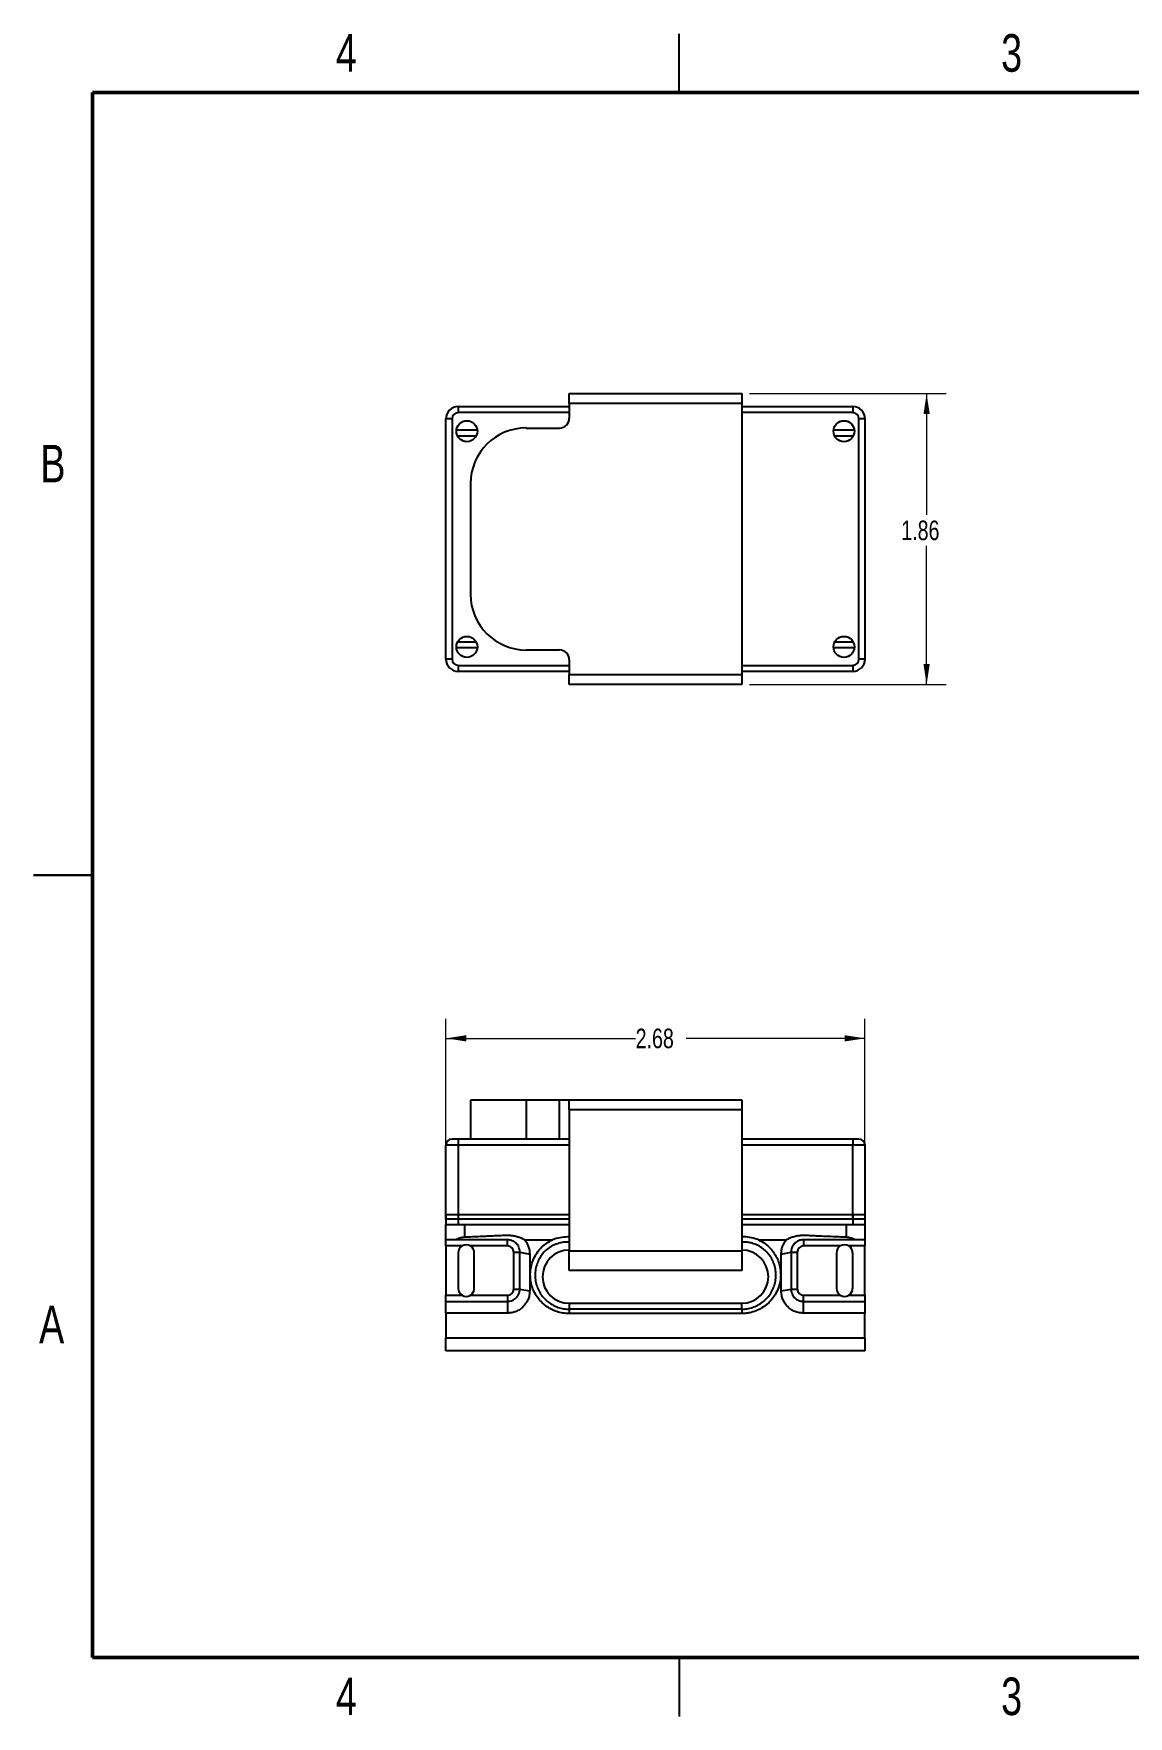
# Model space of a CAD drawing. Header units: inches. Extents: x 0.1 to 16.9, y 0.1 to 10.9.
# Drawn here: x 0.12 to 7.12, y 0.12 to 10.88 of the extents above; entities that cross this region are included whole.
import ezdxf

# ---------------------------------------------------------------- set-up
doc = ezdxf.new("R2010")
doc.units = ezdxf.units.IN
doc.header["$MEASUREMENT"] = 0
doc.styles.add('SLDTEXTSTYLE0', font='TXT', dxfattribs={"width": 0.75})
doc.dimstyles.new('SLDDIMSTYLE2', dxfattribs={"dimtxt": 0.125, "dimasz": 0.13, "dimexe": 0, "dimexo": 0.0625, "dimgap": 0.03125, "dimtad": 0, "dimtih": 1, "dimtoh": 1, "dimrnd": 1e-09, "dimzin": 12, "dimdsep": 46, "dimtxsty": 'SLDTEXTSTYLE0', "dimsah": 1, "dimcen": 0.09, "dimadec": 0, "dimazin": 3, "dimtfac": 1, "dimtofl": 0, "dimtmove": 0, "dimatfit": 3, "dimfxl": 1, "dimfrac": 2, "dimtolj": 1, "dimtzin": 12, "dimarcsym": 0})

# ---------------------------------------------------------------- blocks, each defined once
blk = doc.blocks.new('_D')
at = {"color": 7, "linetype": 'Continuous', "lineweight": 18}
for p, q in [((2.759, 3.22), (2.759, 4.582)), ((5.436, 3.22), (5.436, 4.582)), ((2.759, 4.457), (3.971, 4.457)), ((5.436, 4.457), (4.294, 4.457))]:
    blk.add_line(p, q, dxfattribs=at)
for points in [[(2.759, 4.457), (2.889, 4.437), (2.889, 4.477)], [(5.436, 4.457), (5.306, 4.477), (5.306, 4.437)]]:
    blk.add_solid(points, dxfattribs=at)
at = {"color": 7, "linetype": 'Continuous', "lineweight": 18, "insert": (3.971, 4.519), "char_height": 0.125, "attachment_point": 1, "style": 'SLDTEXTSTYLE0'}
blk.add_mtext('2.68', dxfattribs=at)
blk = doc.blocks.new('_D_1')
at = {"color": 7, "linetype": 'Continuous', "lineweight": 18}
for p, q in [((4.699, 8.576), (5.955, 8.576)), ((5.83, 8.576), (5.83, 7.802)), ((5.83, 6.718), (5.83, 7.604)), ((4.699, 6.718), (5.955, 6.718))]:
    blk.add_line(p, q, dxfattribs=at)
for points in [[(5.83, 8.576), (5.81, 8.446), (5.85, 8.446)], [(5.83, 6.718), (5.85, 6.848), (5.81, 6.848)]]:
    blk.add_solid(points, dxfattribs=at)
at = {"color": 7, "linetype": 'Continuous', "lineweight": 18, "insert": (5.668, 7.765), "char_height": 0.125, "attachment_point": 1, "style": 'SLDTEXTSTYLE0'}
blk.add_mtext('1.86', dxfattribs=at)

msp = doc.modelspace()

# ---------------------------------------------------------------- linework, layer by layer
at = {"color": 7, "linetype": 'Continuous', "lineweight": 25}
for p, q in [((4.25, 10.5), (4.25, 10.875)), ((2.838, 8.494), (3.546, 8.494)), ((2.838, 8.494), (2.838, 8.455)), ((3.546, 8.514), (3.546, 8.576)), ((3.546, 8.576), (4.649, 8.576)), ((4.649, 8.514), (3.546, 8.514)), ((3.546, 8.514), (3.546, 8.419)), ((4.649, 8.576), (4.649, 8.514)), ((4.649, 8.514), (4.649, 6.781)), ((4.649, 8.494), (5.358, 8.494)), ((5.358, 8.494), (5.358, 8.455)), ((2.798, 8.415), (2.759, 8.415)), ((2.759, 6.88), (2.759, 8.415)), ((2.798, 8.415), (2.798, 6.88)), ((5.436, 8.415), (5.397, 8.415)), ((5.397, 6.88), (5.397, 8.415)), ((5.436, 8.415), (5.436, 6.88)), ((2.827, 8.344), (2.96, 8.344)), ((2.953, 8.305), (2.834, 8.305)), ((3.272, 8.356), (3.484, 8.356)), ((5.235, 8.344), (5.368, 8.344)), ((5.361, 8.305), (5.243, 8.305)), ((2.917, 7.294), (2.917, 8.001)), ((2.834, 6.99), (2.953, 6.99)), ((5.243, 6.99), (5.361, 6.99)), ((2.96, 6.951), (2.827, 6.951)), ((3.272, 6.939), (3.484, 6.939)), ((5.368, 6.951), (5.235, 6.951)), ((2.798, 6.88), (2.759, 6.88)), ((2.838, 6.84), (2.838, 6.801)), ((3.546, 6.801), (2.838, 6.801)), ((3.546, 6.876), (3.546, 6.781)), ((3.546, 6.781), (4.649, 6.781)), ((3.546, 6.718), (3.546, 6.781)), ((5.358, 6.801), (4.649, 6.801)), ((4.649, 6.781), (4.649, 6.718)), ((5.358, 6.84), (5.358, 6.801)), ((5.436, 6.88), (5.397, 6.88)), ((4.649, 6.718), (3.546, 6.718)), ((0.125, 5.5), (0.5, 5.5)), ((0.5, 5.5), (0.125, 5.5)), ((2.917, 3.814), (2.917, 4.064)), ((2.917, 4.064), (3.272, 4.064)), ((3.272, 4.064), (3.272, 3.814)), ((3.272, 4.064), (3.484, 4.064)), ((3.484, 3.814), (3.484, 4.064)), ((3.484, 4.064), (3.546, 4.064)), ((3.546, 4.001), (3.546, 4.064)), ((3.546, 4.064), (4.649, 4.064)), ((3.546, 4.001), (3.546, 3.099)), ((4.649, 4.001), (3.546, 4.001)), ((4.649, 4.064), (4.649, 4.001)), ((4.649, 4.001), (4.649, 3.099)), ((2.838, 3.774), (2.759, 3.774)), ((2.759, 3.302), (2.759, 3.774)), ((2.798, 3.814), (2.838, 3.814)), ((2.838, 3.814), (3.546, 3.814)), ((2.838, 3.814), (2.838, 3.774)), ((2.838, 3.774), (2.838, 3.302)), ((4.649, 3.814), (5.358, 3.814)), ((5.358, 3.814), (5.397, 3.814)), ((5.358, 3.814), (5.358, 3.774)), ((5.436, 3.774), (5.358, 3.774)), ((5.358, 3.302), (5.358, 3.774)), ((5.436, 3.774), (5.436, 3.302)), ((2.759, 3.331), (2.759, 3.268)), ((2.759, 3.331), (2.838, 3.331)), ((2.838, 3.302), (2.759, 3.302)), ((2.759, 3.268), (2.838, 3.268)), ((2.759, 3.17), (2.759, 3.268)), ((2.838, 3.331), (2.838, 3.268)), ((2.838, 3.331), (3.546, 3.331)), ((3.546, 3.302), (2.838, 3.302)), ((2.838, 3.268), (3.546, 3.268)), ((2.877, 3.268), (2.877, 3.188)), ((2.877, 3.268), (3.546, 3.268)), ((4.649, 3.331), (5.358, 3.331)), ((5.358, 3.302), (4.649, 3.302)), ((4.649, 3.268), (5.358, 3.268)), ((4.649, 3.268), (5.318, 3.268)), ((5.318, 3.188), (5.318, 3.268)), ((5.358, 3.331), (5.358, 3.268)), ((5.358, 3.331), (5.436, 3.331)), ((5.436, 3.302), (5.358, 3.302)), ((5.358, 3.268), (5.436, 3.268)), ((5.436, 3.331), (5.436, 3.268)), ((5.436, 3.268), (5.436, 3.17)), ((2.823, 3.17), (2.759, 3.17)), ((2.759, 3.131), (2.759, 3.17)), ((2.862, 3.131), (2.759, 3.131)), ((2.759, 3.131), (2.759, 2.816)), ((3.153, 3.131), (2.916, 3.131)), ((3.153, 3.131), (3.153, 3.17)), ((3.261, 3.17), (3.439, 3.17)), ((4.756, 3.17), (4.934, 3.17)), ((5.043, 3.17), (5.043, 3.131)), ((5.279, 3.131), (5.043, 3.131)), ((5.436, 3.131), (5.334, 3.131)), ((5.436, 3.17), (5.373, 3.17)), ((5.436, 3.17), (5.436, 3.131)), ((5.436, 2.816), (5.436, 3.131)), ((2.838, 3.087), (2.838, 2.859)), ((2.94, 2.859), (2.94, 3.087)), ((3.192, 3.091), (3.232, 3.091)), ((3.192, 2.855), (3.192, 3.091)), ((3.232, 3.091), (3.294, 3.079)), ((3.232, 2.855), (3.232, 3.091)), ((3.294, 3.079), (3.294, 2.843)), ((3.546, 3.099), (4.649, 3.099)), ((3.546, 2.974), (3.546, 3.099)), ((4.649, 3.099), (4.649, 2.974)), ((4.901, 3.079), (4.964, 3.091)), ((4.901, 2.843), (4.901, 3.079)), ((4.964, 3.091), (4.964, 2.855)), ((4.964, 3.091), (5.003, 3.091)), ((5.003, 3.091), (5.003, 2.855)), ((5.255, 3.087), (5.255, 2.859)), ((5.358, 2.859), (5.358, 3.087)), ((4.649, 2.974), (3.546, 2.974)), ((2.759, 2.816), (2.862, 2.816)), ((2.759, 2.776), (2.759, 2.816)), ((2.916, 2.816), (3.153, 2.816)), ((3.153, 2.816), (3.153, 2.776)), ((3.192, 2.855), (3.232, 2.855)), ((3.232, 2.855), (3.294, 2.843)), ((4.901, 2.843), (4.964, 2.855)), ((4.964, 2.855), (5.003, 2.855)), ((5.043, 2.776), (5.043, 2.816)), ((5.043, 2.816), (5.279, 2.816)), ((5.334, 2.816), (5.436, 2.816)), ((5.436, 2.816), (5.436, 2.776)), ((2.759, 2.776), (3.153, 2.776)), ((2.759, 2.701), (2.759, 2.776)), ((2.759, 2.701), (2.759, 2.543)), ((3.153, 2.701), (2.759, 2.701)), ((3.153, 2.776), (3.153, 2.701)), ((3.546, 2.763), (3.546, 2.726)), ((4.649, 2.763), (3.546, 2.763)), ((3.546, 2.726), (3.546, 2.698)), ((4.649, 2.726), (3.546, 2.726)), ((4.649, 2.698), (3.546, 2.698)), ((4.649, 2.726), (4.649, 2.763)), ((4.649, 2.726), (4.649, 2.698)), ((5.043, 2.701), (5.043, 2.776)), ((5.043, 2.776), (5.436, 2.776)), ((5.436, 2.701), (5.043, 2.701)), ((5.436, 2.776), (5.436, 2.701)), ((5.436, 2.543), (5.436, 2.701)), ((2.759, 2.543), (5.436, 2.543)), ((2.759, 2.461), (2.759, 2.543)), ((5.436, 2.543), (5.436, 2.461)), ((5.436, 2.461), (2.759, 2.461)), ((4.25, 0.5), (4.25, 0.125))]:
    msp.add_line(p, q, dxfattribs=at)
at = {"color": 7, "linetype": 'Continuous', "lineweight": 50}
for p, q in [((0.5, 0.5), (0.5, 10.5)), ((0.5, 10.5), (16.5, 10.5)), ((16.5, 0.5), (0.5, 0.5))]:
    msp.add_line(p, q, dxfattribs=at)
at = {"color": 8, "linetype": 'Continuous', "lineweight": 25}
for p, q in [((3.546, 8.455), (2.838, 8.455)), ((5.358, 8.455), (4.649, 8.455)), ((2.838, 6.84), (3.546, 6.84)), ((4.649, 6.84), (5.358, 6.84)), ((3.546, 3.774), (2.838, 3.774)), ((5.358, 3.774), (4.649, 3.774))]:
    msp.add_line(p, q, dxfattribs=at)
at = {"color": 7, "linetype": 'Continuous', "lineweight": 25}
for centre in [(2.893, 8.336), (5.302, 8.336), (2.893, 6.958), (5.302, 6.958)]:
    msp.add_circle(centre, 0.0669, dxfattribs=at)
for centre, radius, start, end in [((2.838, 8.415), 0.0787, 90, 180), ((5.358, 8.415), 0.0787, 0, 90), ((2.838, 8.415), 0.0394, 90, 180), ((3.484, 8.419), 0.0625, 270, 0), ((5.358, 8.415), 0.0394, 0, 90), ((3.272, 8.001), 0.356, 90, 180), ((3.272, 7.294), 0.356, 180, 270), ((3.484, 6.876), 0.0625, 0, 90), ((2.838, 6.88), 0.0787, 180, 270), ((2.838, 6.88), 0.0394, 180, 270), ((5.358, 6.88), 0.0394, 270, 0), ((5.358, 6.88), 0.0787, 270, 0), ((2.798, 3.774), 0.0394, 90, 180), ((5.397, 3.774), 0.0394, 0, 90), ((2.889, 3.087), 0.0512, 122.2042, 180), ((2.889, 3.087), 0.0512, 57.7958, 122.2042), ((2.889, 3.087), 0.0512, 0, 57.7958), ((3.153, 3.091), 0.0394, 0, 90), ((5.043, 3.091), 0.0394, 90, 180), ((5.306, 3.087), 0.0512, 122.2042, 180), ((5.306, 3.087), 0.0512, 57.7958, 122.2042), ((5.306, 3.087), 0.0512, 0, 57.7958), ((3.546, 2.934), 0.17, 90, 270), ((4.649, 2.934), 0.17, 270, 90), ((2.889, 2.859), 0.0512, 180, 237.7958), ((2.889, 2.859), 0.0512, 237.7958, 302.2042), ((2.889, 2.859), 0.0512, 302.2042, 0), ((3.153, 2.855), 0.0394, 270, 0), ((5.043, 2.855), 0.0394, 180, 270), ((5.306, 2.859), 0.0512, 180, 237.7958), ((5.306, 2.859), 0.0512, 237.7958, 302.2042), ((5.306, 2.859), 0.0512, 302.2042, 0)]:
    msp.add_arc(centre, radius, start, end, dxfattribs=at)
for points, knots in [([(2.823, 3.17), (2.827, 3.172), (2.835, 3.177), (2.848, 3.182), (2.862, 3.186), (2.872, 3.187), (2.877, 3.188)], [0, 0, 0, 0, 0.249637, 0.497792, 0.748952, 1, 1, 1, 1]), ([(3.153, 3.17), (3.125, 3.17), (3.07, 3.17), (2.989, 3.17), (2.906, 3.17), (2.851, 3.17), (2.823, 3.17)], [0, 0, 0, 0, 0.25, 0.499999, 0.740139, 1, 1, 1, 1]), ([(2.877, 3.188), (2.894, 3.189), (2.928, 3.19), (2.977, 3.192), (3.025, 3.194), (3.067, 3.196), (3.105, 3.198), (3.137, 3.199), (3.167, 3.199), (3.193, 3.196), (3.217, 3.19), (3.24, 3.182), (3.254, 3.174), (3.261, 3.17)], [0, 0, 0, 0, 0.131089, 0.258118, 0.381087, 0.499996, 0.583842, 0.674288, 0.749944, 0.81262, 0.874786, 0.937093, 1, 1, 1, 1]), ([(3.232, 3.091), (3.231, 3.094), (3.231, 3.099), (3.23, 3.107), (3.228, 3.114), (3.225, 3.124), (3.219, 3.135), (3.209, 3.147), (3.197, 3.157), (3.183, 3.164), (3.168, 3.169), (3.158, 3.17), (3.153, 3.17)], [0, 0, 0, 0, 0.066908, 0.133659, 0.203643, 0.266074, 0.396032, 0.522876, 0.646262, 0.766364, 0.88389, 1, 1, 1, 1]), ([(3.261, 3.17), (3.266, 3.163), (3.276, 3.15), (3.286, 3.127), (3.293, 3.104), (3.294, 3.087), (3.294, 3.079)], [0, 0, 0, 0, 0.247824, 0.497436, 0.748368, 1, 1, 1, 1]), ([(3.546, 2.698), (3.533, 2.699), (3.506, 2.7), (3.467, 2.71), (3.43, 2.726), (3.396, 2.747), (3.366, 2.774), (3.34, 2.806), (3.32, 2.841), (3.305, 2.881), (3.298, 2.922), (3.297, 2.965), (3.304, 3.008), (3.319, 3.05), (3.341, 3.088), (3.369, 3.122), (3.402, 3.15), (3.427, 3.163), (3.439, 3.17)], [0, 0, 0, 0, 0.058605, 0.117213, 0.175765, 0.23433, 0.294427, 0.35454, 0.41703, 0.479528, 0.544477, 0.609422, 0.675981, 0.742528, 0.808882, 0.875225, 0.937616, 1, 1, 1, 1]), ([(3.546, 3.154), (3.546, 3.155), (3.54, 3.155), (3.528, 3.155), (3.505, 3.154), (3.478, 3.148), (3.448, 3.137), (3.418, 3.119), (3.39, 3.097), (3.367, 3.069), (3.348, 3.036), (3.335, 3), (3.328, 2.963), (3.328, 2.925), (3.335, 2.888), (3.347, 2.853), (3.365, 2.822), (3.387, 2.794), (3.414, 2.77), (3.444, 2.751), (3.476, 2.737), (3.511, 2.728), (3.535, 2.727), (3.546, 2.726)], [0, 0, 0, 0, 0.001926, 0.02929, 0.056673, 0.102573, 0.148457, 0.198725, 0.249029, 0.303277, 0.357568, 0.413943, 0.470337, 0.526376, 0.582415, 0.636656, 0.690892, 0.743147, 0.795394, 0.846529, 0.897656, 0.94883, 1, 1, 1, 1]), ([(3.546, 3.189), (3.531, 3.188), (3.499, 3.187), (3.463, 3.178), (3.444, 3.171), (3.439, 3.17)], [0, 0, 0, 0, 0.428305, 0.866642, 1, 1, 1, 1]), ([(4.756, 3.17), (4.741, 3.175), (4.711, 3.184), (4.675, 3.189), (4.654, 3.189), (4.649, 3.189)], [0, 0, 0, 0, 0.42806, 0.86536, 1, 1, 1, 1]), ([(4.756, 3.17), (4.77, 3.162), (4.798, 3.147), (4.831, 3.117), (4.858, 3.083), (4.878, 3.047), (4.891, 3.007), (4.898, 2.965), (4.898, 2.922), (4.89, 2.879), (4.874, 2.838), (4.851, 2.8), (4.822, 2.767), (4.788, 2.74), (4.751, 2.719), (4.714, 2.706), (4.68, 2.699), (4.659, 2.699), (4.649, 2.698)], [0, 0, 0, 0, 0.06969, 0.139394, 0.200493, 0.261598, 0.325734, 0.38988, 0.45619, 0.522505, 0.589111, 0.655706, 0.720756, 0.785788, 0.848127, 0.910451, 0.955226, 1, 1, 1, 1]), ([(4.649, 2.726), (4.661, 2.727), (4.684, 2.728), (4.719, 2.737), (4.752, 2.751), (4.781, 2.77), (4.808, 2.794), (4.831, 2.822), (4.848, 2.853), (4.861, 2.888), (4.867, 2.925), (4.867, 2.963), (4.861, 3), (4.848, 3.036), (4.829, 3.069), (4.805, 3.097), (4.777, 3.119), (4.748, 3.137), (4.717, 3.148), (4.69, 3.154), (4.668, 3.155), (4.655, 3.155), (4.649, 3.155), (4.649, 3.154)], [0, 0, 0, 0, 0.05117, 0.102344, 0.153471, 0.204606, 0.256853, 0.309108, 0.363344, 0.417585, 0.473624, 0.529663, 0.586057, 0.642432, 0.696723, 0.750971, 0.801275, 0.851543, 0.897427, 0.943327, 0.97071, 0.998074, 1, 1, 1, 1]), ([(4.901, 3.079), (4.902, 3.087), (4.902, 3.104), (4.909, 3.127), (4.919, 3.15), (4.929, 3.163), (4.934, 3.17)], [0, 0, 0, 0, 0.2516322, 0.5025644, 0.7521763, 1, 1, 1, 1]), ([(4.934, 3.17), (4.941, 3.174), (4.955, 3.182), (4.978, 3.19), (5.002, 3.196), (5.027, 3.199), (5.057, 3.199), (5.089, 3.198), (5.144, 3.195), (5.22, 3.192), (5.285, 3.189), (5.318, 3.188)], [0, 0, 0, 0, 0.061811, 0.124064, 0.186455, 0.248709, 0.320441, 0.414947, 0.499009, 0.741321, 1, 1, 1, 1]), ([(5.043, 3.17), (5.037, 3.17), (5.027, 3.169), (5.012, 3.164), (4.998, 3.157), (4.988, 3.148), (4.98, 3.139), (4.974, 3.131), (4.97, 3.122), (4.967, 3.114), (4.965, 3.107), (4.964, 3.099), (4.964, 3.094), (4.964, 3.091)], [0, 0, 0, 0, 0.116086, 0.233589, 0.353666, 0.477027, 0.560156, 0.64523, 0.73398, 0.796385, 0.866369, 0.933105, 1, 1, 1, 1]), ([(5.373, 3.17), (5.35, 3.17), (5.305, 3.17), (5.239, 3.17), (5.174, 3.17), (5.108, 3.17), (5.064, 3.17), (5.043, 3.17)], [0, 0, 0, 0, 0.209431, 0.406287, 0.602649, 0.800689, 1, 1, 1, 1]), ([(5.318, 3.188), (5.323, 3.187), (5.333, 3.186), (5.347, 3.182), (5.361, 3.177), (5.369, 3.172), (5.373, 3.17)], [0, 0, 0, 0, 0.249782, 0.499906, 0.74982, 1, 1, 1, 1]), ([(3.153, 2.776), (3.158, 2.777), (3.168, 2.777), (3.183, 2.782), (3.197, 2.789), (3.208, 2.798), (3.215, 2.807), (3.221, 2.815), (3.225, 2.824), (3.228, 2.832), (3.23, 2.839), (3.231, 2.847), (3.231, 2.852), (3.232, 2.855)], [0, 0, 0, 0, 0.1160859, 0.2335886, 0.3536662, 0.477027, 0.5601364, 0.6452124, 0.7339793, 0.7963706, 0.8663684, 0.9331048, 1, 1, 1, 1]), ([(3.294, 2.843), (3.294, 2.833), (3.293, 2.815), (3.284, 2.788), (3.271, 2.764), (3.253, 2.742), (3.232, 2.724), (3.207, 2.711), (3.181, 2.703), (3.162, 2.702), (3.153, 2.701)], [0, 0, 0, 0, 0.12797, 0.255495, 0.382194, 0.507805, 0.632228, 0.755543, 0.878004, 1, 1, 1, 1]), ([(5.043, 2.701), (5.033, 2.702), (5.015, 2.703), (4.988, 2.711), (4.963, 2.724), (4.942, 2.742), (4.924, 2.764), (4.911, 2.788), (4.903, 2.815), (4.902, 2.833), (4.901, 2.843)], [0, 0, 0, 0, 0.121996, 0.244457, 0.367772, 0.492195, 0.617806, 0.744505, 0.87203, 1, 1, 1, 1]), ([(4.964, 2.855), (4.964, 2.852), (4.964, 2.847), (4.965, 2.839), (4.967, 2.832), (4.971, 2.822), (4.977, 2.811), (4.986, 2.799), (4.998, 2.789), (5.012, 2.782), (5.027, 2.777), (5.037, 2.777), (5.043, 2.776)], [0, 0, 0, 0, 0.0669088, 0.1336587, 0.2036564, 0.2660746, 0.396032, 0.5228762, 0.6462621, 0.7663641, 0.8838906, 1, 1, 1, 1])]:
    msp.add_open_spline(points, degree=3, knots=knots, dxfattribs=at)

# ---------------------------------------------------------------- texts
at = {"color": 7, "linetype": 'Continuous', "lineweight": 0, "char_height": 0.24, "attachment_point": 2, "style": 'SLDTEXTSTYLE0'}
for s, insert in [('4', (2.123, 10.873)), ('3', (6.373, 10.873)), ('B', (0.248, 8.249)), ('A', (0.24, 2.749)), ('4', (2.123, 0.373)), ('3', (6.373, 0.373))]:
    msp.add_mtext(s, dxfattribs=dict(at, insert=insert))

# ---------------------------------------------------------------- dimensions: what is measured, and where the dimension line sits
at = {"color": 7, "linetype": 'Continuous', "lineweight": 18}
dim = msp.add_linear_dim(base=(5.83, 8.576), p1=(4.649, 6.718), p2=(4.649, 8.576), angle=90, dimstyle='SLDDIMSTYLE2', dxfattribs=at)
dim.commit()
dim.dimension.update_dxf_attribs({"geometry": '_D_1', "text_midpoint": (5.83, 7.703), "dimtype": 160})
dim = msp.add_linear_dim(base=(5.436, 4.457), p1=(2.759, 3.17), p2=(5.436, 3.17), dimstyle='SLDDIMSTYLE2', dxfattribs=at)
dim.commit()
dim.dimension.update_dxf_attribs({"geometry": '_D', "text_midpoint": (4.132, 4.457), "dimtype": 160})

doc.saveas('drawing.dxf')
